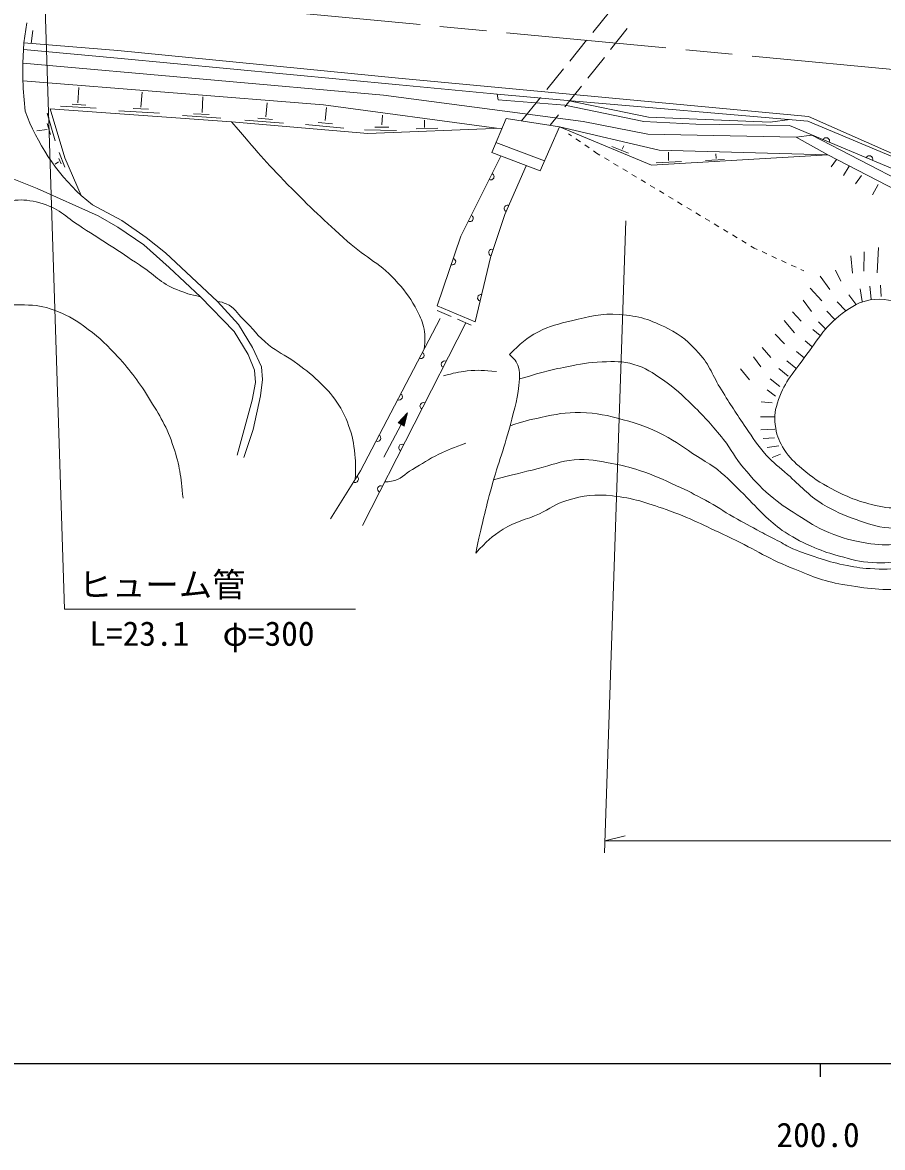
# Model space of a CAD drawing. Units: millimetres, scale not verified. Extents: x 40000 to 680000, y 20000 to 380000.
# Drawn here: x 208251 to 272671, y 198715 to 283010 of the extents above; entities that cross this region are included whole.
import ezdxf
from ezdxf.enums import TextEntityAlignment as Align

# ---------------------------------------------------------------- set-up
doc = ezdxf.new("R2010")
doc.units = ezdxf.units.MM
doc.header["$LTSCALE"] = 1000
doc.linetypes.add('CHAIN', pattern=[18.5, 12, -1.5, 3.5, -1.5])
for name, color, linetype, lineweight in [('M-BGD', 7, 'Continuous', 13), ('M-BMK', 2, 'CHAIN', 13), ('M-STR-HTXT', 7, 'Continuous', 13), ('M-STR-STR1', 1, 'Continuous', 13), ('M-TTL-BAND', 7, 'Continuous', 25)]:
    doc.layers.add(name, color=color, linetype=linetype, lineweight=lineweight)
doc.styles.add('ＭＳ ゴシック', font='')
doc.styles.get('ＭＳ ゴシック').set_extended_font_data('MS Gothic')

msp = doc.modelspace()

# ---------------------------------------------------------------- linework, layer by layer
at = {"layer": 'M-BGD'}
for p, q in [((208361, 281491), (208565, 282979)), ((208893, 281446), (209017, 282420)), ((208273, 279953), (208361, 281491)), ((208333, 280996), (215361, 280339)), ((208361, 281491), (215385, 280901)), ((236428, 278846), (215385, 280901)), ((235289, 277560), (208273, 279953)), ((208273, 279953), (208282, 278644)), ((215361, 280339), (236474, 278331)), ((208282, 278644), (230787, 276844)), ((267138, 275959), (236428, 278846)), ((236474, 278331), (243817, 277645)), ((212396, 276990), (212468, 278135)), ((217123, 276673), (217224, 277796)), ((221700, 276263), (221765, 277430)), ((250241, 275594), (235289, 277560)), ((243870, 277225), (243817, 277645)), ((243817, 277645), (249076, 277159)), ((223901, 275576), (210321, 276529)), ((210321, 276529), (211432, 272865)), ((211087, 276753), (213771, 276589)), ((211974, 276882), (212983, 276811)), ((216537, 276573), (217682, 276508)), ((226468, 275934), (226576, 276986)), ((230787, 276844), (243752, 275081)), ((230913, 275660), (231020, 276648)), ((248879, 276804), (243870, 277225)), ((254796, 275581), (248879, 276804)), ((249076, 277159), (255151, 275923)), ((249076, 277159), (267077, 275615)), ((210700, 274147), (210092, 276229)), ((215470, 276394), (218519, 276208)), ((220240, 276048), (223096, 275848)), ((221056, 276177), (222237, 276106)), ((224908, 275698), (227800, 275455)), ((225889, 275834), (226984, 275748)), ((235160, 275338), (235210, 276068)), ((238365, 275154), (238372, 275691)), ((243396, 273265), (244481, 275809)), ((248465, 275204), (244481, 275809)), ((255151, 275923), (264260, 275549)), ((264260, 275549), (265720, 275731)), ((267138, 275959), (275922, 272057)), ((210099, 274998), (209312, 274891)), ((210106, 275442), (210350, 274619)), ((234111, 274702), (223901, 275576)), ((229446, 275367), (232330, 275095)), ((230390, 275510), (231471, 275410)), ((233879, 274966), (236262, 274930)), ((244178, 275098), (234111, 274702)), ((234645, 275167), (235704, 275160)), ((237749, 275040), (239352, 275083)), ((248465, 275204), (247018, 271891)), ((248465, 275204), (255366, 272314)), ((255935, 273452), (248465, 275204)), ((255091, 274637), (250241, 275594)), ((254796, 275581), (258678, 275393)), ((258678, 275393), (265701, 275281)), ((274917, 271429), (265701, 275281)), ((267077, 275615), (275474, 272096)), ((247343, 272634), (243714, 274011)), ((249381, 274519), (249154, 274676)), ((250039, 274065), (249710, 274292)), ((266203, 274426), (255091, 274637)), ((266203, 274426), (267384, 274578)), ((266203, 274426), (268567, 273084)), ((288318, 263663), (267384, 274578)), ((211005, 273259), (211434, 272164)), ((247018, 271891), (243396, 273265)), ((250698, 273610), (250368, 273838)), ((251254, 273227), (251027, 273383)), ((251503, 273076), (251254, 273227)), ((252400, 273724), (253656, 273215)), ((253173, 273511), (253287, 273771)), ((255935, 273452), (268567, 273084)), ((256631, 272659), (256636, 273294)), ((260212, 272819), (260198, 273167)), ((210954, 272565), (210697, 272400)), ((210976, 272815), (211155, 272415)), ((211432, 272865), (212648, 270050)), ((252188, 272663), (251846, 272870)), ((252873, 272250), (252531, 272457)), ((255366, 272314), (268567, 273084)), ((255706, 272507), (257619, 272593)), ((259415, 272659), (260828, 272748)), ((268567, 273084), (288329, 262887)), ((269232, 272741), (268831, 272200)), ((253559, 271837), (253216, 272044)), ((254244, 271424), (253901, 271631)), ((270185, 272249), (269748, 271545)), ((270638, 270913), (271099, 271556)), ((209356, 270577), (207594, 271260)), ((254929, 271011), (254586, 271218)), ((255614, 270598), (255272, 270805)), ((271922, 270104), (272343, 270881)), ((213915, 268526), (209356, 270577)), ((212648, 270050), (213499, 269357)), ((256299, 270185), (255957, 270392)), ((256984, 269772), (256642, 269979)), ((213499, 269357), (215703, 268184)), ((257670, 269359), (257327, 269566)), ((258355, 268946), (258012, 269153)), ((215401, 267671), (213915, 268526)), ((215703, 268184), (217504, 266908)), ((259040, 268534), (258697, 268740)), ((259725, 268121), (259382, 268327)), ((217346, 266343), (215401, 267671)), ((260410, 267708), (260068, 267914)), ((261095, 267295), (260753, 267501)), ((218959, 265755), (217504, 266908)), ((261781, 266882), (261438, 267088)), ((262466, 266469), (262123, 266675)), ((217346, 266343), (219249, 264655)), ((222851, 262113), (218959, 265755)), ((263057, 266112), (262808, 266262)), ((263286, 266007), (263057, 266112)), ((264013, 265672), (263649, 265839)), ((271278, 264367), (271308, 265816)), ((272284, 264248), (272373, 266142)), ((264739, 265338), (264376, 265505)), ((265466, 265003), (265103, 265170)), ((266193, 264669), (265829, 264836)), ((270420, 264219), (270302, 265520)), ((219249, 264655), (221595, 262466)), ((266785, 264396), (266556, 264501)), ((268718, 262996), (267995, 264008)), ((269559, 263627), (269139, 264455)), ((268126, 262155), (267258, 263101)), ((270989, 263044), (271147, 262097)), ((271716, 263254), (271830, 262282)), ((272523, 263340), (272567, 262481)), ((221595, 262466), (224100, 259863)), ((267364, 261353), (266732, 262194)), ((270139, 262606), (270673, 261913)), ((224435, 260374), (222851, 262113)), ((239321, 261431), (240364, 260984)), ((239324, 261787), (242166, 260570)), ((265920, 261338), (266586, 260625)), ((268500, 261379), (269069, 260774)), ((269288, 262080), (269919, 261398)), ((241454, 260517), (233712, 245327)), ((240824, 260787), (241867, 260341)), ((265308, 260670), (266071, 259763)), ((267886, 260572), (268386, 260073)), ((224100, 259863), (225157, 258130)), ((225474, 258665), (224435, 260374)), ((264624, 259645), (265321, 258935)), ((267465, 260010), (267999, 259563)), ((266869, 259160), (267377, 258722)), ((225157, 258130), (225641, 256966)), ((226144, 257212), (225474, 258665)), ((263015, 257957), (263567, 257207)), ((263646, 258667), (264316, 257917)), ((266238, 258369), (266813, 257878)), ((226223, 256266), (226144, 257212)), ((265501, 257659), (266185, 257107)), ((225641, 256966), (225699, 256048)), ((226085, 255033), (226223, 256266)), ((262029, 257069), (262699, 256241)), ((264246, 256308), (264969, 255743)), ((264910, 257094), (265607, 256502)), ((225699, 256048), (225464, 254700)), ((264022, 255493), (264653, 255006)), ((225464, 254700), (224323, 250602)), ((225533, 252509), (226085, 255033)), ((263588, 254599), (264417, 254507)), ((237091, 253770), (236400, 253005)), ((237091, 253770), (236621, 252888)), ((237091, 253770), (236841, 252770)), ((235312, 250435), (236621, 252888)), ((236400, 253005), (236841, 252770)), ((236538, 253158), (236444, 252982)), ((236488, 252958), (236677, 253311)), ((236815, 253464), (236532, 252935)), ((236576, 252911), (236953, 253617)), ((236665, 252864), (237041, 253570)), ((236991, 253370), (236709, 252841)), ((236753, 252817), (236941, 253170)), ((236891, 252970), (236797, 252794)), ((263523, 253471), (264551, 253471)), ((224836, 250405), (225533, 252509)), ((263565, 252489), (264617, 252542)), ((263738, 251835), (264585, 251881)), ((264030, 251163), (264918, 251297)), ((264404, 250409), (265029, 250660))]:
    msp.add_line(p, q, dxfattribs=at)
for points in [[(239324, 261787), (241091, 266993), (244088, 273002)], [(245987, 272282), (244388, 268623), (243301, 265398), (242166, 260570)], [(231315, 245828), (233561, 249427), (239527, 260827)]]:
    msp.add_lwpolyline(points, dxfattribs=at)
for centre, radius, start, end in [((236483, 279613), 28218, 181.96889, 186.61904), ((223695, 281942), 16231, 200.11295, 227.11183), ((268458, 274129), 250, 337.31824, 157.31824), ((271688, 272779), 250, 337.31824, 157.31824), ((243323, 271469), 250, 243.49757, 63.49757), ((244585, 269075), 250, 66.39401, 246.39401), ((241761, 268337), 250, 243.49757, 63.49757), ((243427, 265774), 250, 71.37214, 251.37214), ((240449, 265101), 250, 251.25832, 71.25832), ((242590, 262377), 250, 76.76935, 256.76935), ((238085, 258072), 250, 242.37671, 62.37671), ((239865, 257399), 250, 62.99382, 242.99382), ((236462, 254971), 250, 242.37671, 62.37671), ((238275, 254281), 250, 62.99382, 242.99382), ((234839, 251870), 250, 242.37671, 62.37671), ((236686, 251162), 250, 62.99382, 242.99382), ((233168, 248797), 250, 238.02919, 58.02919), ((235097, 248044), 250, 62.99382, 242.99382)]:
    msp.add_arc(centre, radius, start, end, dxfattribs=at)
for points, knots in [([(223901, 275576), (225859, 273281), (226410, 272632), (228138, 270857), (229818, 269131), (230814, 268216), (232606, 266606), (234027, 265329), (235127, 264936), (236374, 263490), (237024, 262736), (237379, 262285), (237824, 261394), (238076, 260890), (238227, 260596), (238331, 260042), (238439, 259467), (238405, 259198), (238332, 258544)], [0, 0, 0, 0, 1, 1, 1, 2, 2, 2, 3, 3, 3, 4, 4, 4, 5, 5, 5, 6, 6, 6, 6]), ([(221595, 262466), (220776, 262624), (220480, 262725), (219800, 262994), (218587, 263475), (218110, 264130), (217020, 264848), (215355, 265944), (214429, 266570), (212740, 267629), (211601, 268343), (211084, 269017), (209802, 269423), (208355, 269882), (207525, 269714), (205916, 269463)], [0, 0, 0, 0, 1, 1, 1, 2, 2, 2, 3, 3, 3, 4, 4, 4, 5, 5, 5, 5]), ([(244727, 258135), (245594, 258982), (245941, 259332), (246891, 259832), (247797, 260309), (248382, 260424), (249379, 260653), (250761, 260972), (251564, 261250), (252978, 261136), (254448, 261018), (255286, 260740), (256601, 260074), (257632, 259551), (258145, 259094), (258920, 258238), (259767, 257302), (259931, 256546), (260605, 255478), (261307, 254365), (261691, 253734), (262440, 252652), (263009, 251832), (263289, 251336), (263962, 250599), (264530, 249977), (264924, 249704), (265559, 249150), (266571, 248267), (267041, 247635), (268184, 246928), (269103, 246359), (269680, 246136), (270696, 245768), (271621, 245434), (272156, 245233), (273135, 245140), (274156, 245044), (274744, 245133), (275756, 245297), (276828, 245471), (277395, 245741), (278413, 246119), (280146, 246762), (281067, 247256), (282712, 248099), (285411, 249483), (286815, 250456), (289421, 252006), (291836, 253443), (293187, 254253), (295580, 255726), (298303, 257401), (299924, 258197), (302525, 260056), (304104, 261184), (304650, 261585), (306479, 263066)], [0, 0, 0, 0, 1, 1, 1, 2, 2, 2, 3, 3, 3, 4, 4, 4, 5, 5, 5, 6, 6, 6, 7, 7, 7, 8, 8, 8, 9, 9, 9, 10, 10, 10, 11, 11, 11, 12, 12, 12, 13, 13, 13, 14, 14, 14, 15, 15, 15, 16, 16, 16, 17, 17, 17, 18, 18, 18, 19, 19, 19, 19]), ([(287692, 254331), (287991, 254037), (288324, 253908), (288362, 253490), (288411, 252957), (288066, 252687), (287718, 252280), (287226, 251706), (286809, 251521), (286170, 251117), (284957, 250351), (284227, 249995), (282916, 249414), (281605, 248834), (280804, 248678), (279471, 248152), (278226, 247661), (277613, 247145), (276315, 246817), (275525, 246618), (275053, 246618), (274238, 246620), (273407, 246622), (272930, 246640), (272121, 246831), (270800, 247142), (270078, 247440), (268874, 248066), (267937, 248554), (267437, 248896), (266635, 249585), (266057, 250082), (265714, 250372), (265308, 251018), (264949, 251588), (264781, 251957), (264676, 252622), (264562, 253349), (264577, 253799), (264795, 254502), (265250, 255969), (265907, 256637), (266813, 257878), (267895, 259359), (268419, 260343), (269919, 261398), (270661, 261920), (271174, 262179), (272079, 262256), (273138, 262346), (273746, 262067), (274741, 261694), (276538, 261020), (277351, 260227), (279030, 259298), (280840, 258297), (281832, 257694), (283675, 256754), (284540, 256312), (285094, 256196), (285923, 255689), (286666, 255235), (287070, 254941), (287692, 254331)], [0, 0, 0, 0, 1, 1, 1, 2, 2, 2, 3, 3, 3, 4, 4, 4, 5, 5, 5, 6, 6, 6, 7, 7, 7, 8, 8, 8, 9, 9, 9, 10, 10, 10, 11, 11, 11, 12, 12, 12, 13, 13, 13, 14, 14, 14, 15, 15, 15, 16, 16, 16, 17, 17, 17, 18, 18, 18, 19, 19, 19, 20, 20, 20, 21, 21, 21, 21]), ([(220276, 247359), (220112, 249096), (220039, 249740), (219566, 251185), (219060, 252733), (218550, 253527), (217693, 254912), (216840, 256289), (216265, 257009), (215168, 258201), (214340, 259100), (213815, 259559), (212821, 260271), (212027, 260841), (211534, 261117), (210618, 261460), (209789, 261769), (209272, 261825), (208389, 261854), (207687, 261877), (207402, 261851), (206594, 261736)], [0, 0, 0, 0, 1, 1, 1, 2, 2, 2, 3, 3, 3, 4, 4, 4, 5, 5, 5, 6, 6, 6, 7, 7, 7, 7]), ([(222851, 262113), (223145, 262075), (223267, 262027), (223518, 261926), (224132, 261679), (224299, 261250), (224774, 260791), (225538, 260054), (225852, 259518), (226683, 258858), (227385, 258300), (227875, 258123), (228603, 257598), (229342, 257065), (229765, 256768), (230422, 256137), (231014, 255569), (231348, 255239), (231807, 254559), (232233, 253929), (232421, 253534), (232681, 252820), (232978, 252004), (233064, 251510), (233148, 250646), (233217, 249928), (233213, 249646), (233170, 248800)], [0, 0, 0, 0, 1, 1, 1, 2, 2, 2, 3, 3, 3, 4, 4, 4, 5, 5, 5, 6, 6, 6, 7, 7, 7, 8, 8, 8, 9, 9, 9, 9]), ([(244727, 258135), (245072, 257793), (245271, 257626), (245404, 257193), (245506, 256858), (245498, 256649), (245476, 256299), (245389, 254907), (245123, 254147), (244770, 252797), (244264, 250863), (243817, 249826), (243302, 247894), (242823, 246096), (242687, 245488), (242201, 243260)], [0, 0, 0, 0, 1, 1, 1, 2, 2, 2, 3, 3, 3, 4, 4, 4, 5, 5, 5, 5]), ([(245476, 256299), (247133, 256790), (247621, 256955), (249032, 257215), (250056, 257403), (250631, 257565), (251672, 257585), (252606, 257603), (253161, 257660), (254056, 257392), (254964, 257119), (255416, 256786), (256197, 256249), (257156, 255588), (257633, 255128), (258468, 254316), (259427, 253384), (259914, 252808), (260754, 251768), (261395, 250975), (261610, 250421), (262268, 249642), (262995, 248783), (263409, 248296), (264265, 247565), (264999, 246938), (265461, 246644), (266277, 246128), (267173, 245563), (267664, 245207), (268645, 244808), (269716, 244372), (270351, 244179), (271495, 244003), (272376, 243867), (272891, 243835), (273777, 243934), (274584, 244024), (275028, 244155), (275806, 244385), (277798, 244973), (278905, 245356), (280808, 246188), (282462, 246912), (283357, 247390), (284952, 248235), (286364, 248983), (287116, 249473), (288495, 250280), (289577, 250914), (290159, 251312), (291256, 251919), (292696, 252715), (293545, 253082), (295024, 253803), (296134, 254344), (296775, 254606), (297886, 255143), (299680, 256010), (300249, 256327), (302419, 257478)], [0, 0, 0, 0, 1, 1, 1, 2, 2, 2, 3, 3, 3, 4, 4, 4, 5, 5, 5, 6, 6, 6, 7, 7, 7, 8, 8, 8, 9, 9, 9, 10, 10, 10, 11, 11, 11, 12, 12, 12, 13, 13, 13, 14, 14, 14, 15, 15, 15, 16, 16, 16, 17, 17, 17, 18, 18, 18, 19, 19, 19, 20, 20, 20, 20]), ([(239782, 256529), (240582, 256756), (240860, 256822), (241569, 256899), (242420, 256991), (242766, 256945), (243759, 256851)], [0, 0, 0, 0, 1, 1, 1, 2, 2, 2, 2]), ([(244770, 252797), (245838, 253135), (246170, 253228), (247089, 253418), (248234, 253655), (248891, 253817), (250060, 253781), (251322, 253741), (252029, 253578), (253248, 253249), (254456, 252924), (255132, 252689), (256243, 252114), (257294, 251570), (257809, 251137), (258804, 250496), (259393, 250116), (259744, 249931), (260301, 249505), (261141, 248864), (261520, 248394), (262278, 247658), (262941, 247015), (263253, 246594), (263939, 245977), (264478, 245493), (264771, 245203), (265382, 244815), (266208, 244291), (266695, 244025), (267599, 243653), (268303, 243363), (268709, 243223), (269445, 243030), (270397, 242781), (270932, 242590), (271914, 242536), (272866, 242485), (273414, 242525), (274346, 242722), (275192, 242900), (275648, 243080), (276461, 243376), (278210, 244014), (279158, 244456), (280857, 245217), (282579, 245990), (283558, 246401), (285211, 247313), (286148, 247830), (286638, 248181), (287553, 248738), (288997, 249616), (289779, 250151), (291249, 250984), (292402, 251637), (293062, 251983), (294268, 252530), (295603, 253136), (296368, 253478), (297795, 253810), (298535, 253983), (298814, 254046), (299708, 254162)], [0, 0, 0, 0, 1, 1, 1, 2, 2, 2, 3, 3, 3, 4, 4, 4, 5, 5, 5, 6, 6, 6, 7, 7, 7, 8, 8, 8, 9, 9, 9, 10, 10, 10, 11, 11, 11, 12, 12, 12, 13, 13, 13, 14, 14, 14, 15, 15, 15, 16, 16, 16, 17, 17, 17, 18, 18, 18, 19, 19, 19, 20, 20, 20, 21, 21, 21, 21]), ([(235380, 248600), (235605, 248585), (235701, 248607), (235904, 248638), (236594, 248746), (236851, 249178), (237458, 249524), (238232, 249966), (238636, 250272), (239439, 250659), (240208, 251031), (240503, 251138), (241468, 251481)], [0, 0, 0, 0, 1, 1, 1, 2, 2, 2, 3, 3, 3, 4, 4, 4, 4]), ([(243520, 248745), (245150, 249161), (245564, 249268), (246877, 249591), (247933, 249850), (248500, 250139), (249582, 250243), (250677, 250348), (251300, 250158), (252384, 249977), (253217, 249838), (253674, 249698), (254477, 249440), (255585, 249084), (256171, 248784), (257231, 248304), (258095, 247914), (258567, 247666), (259401, 247213), (260256, 246749), (260698, 246425), (261542, 245941), (262309, 245503), (262748, 245274), (263527, 244858), (264015, 244598), (264294, 244463), (264783, 244206), (265246, 243963), (265488, 243790), (265967, 243578), (266671, 243267), (267088, 243146), (267820, 242910), (268569, 242668), (268990, 242527), (269762, 242371), (270525, 242216), (270959, 242141), (271737, 242091), (272732, 242028), (273295, 242058), (274289, 242137), (275375, 242224), (275980, 242356), (277037, 242620), (278757, 243049), (279688, 243428), (281321, 244118), (283603, 245081), (284771, 245861), (286997, 246950), (288377, 247625), (289151, 248001), (290547, 248641), (292088, 249347), (292944, 249766), (294533, 250355), (295686, 250783), (296349, 250992), (297552, 251249), (299291, 251622), (300306, 251610), (302081, 251720), (303503, 251808), (304309, 251850), (305728, 251720), (307600, 251549), (308629, 251267), (310462, 250851), (312785, 250323), (314086, 249995), (316338, 249220), (317661, 248765), (318388, 248456), (319647, 247843), (320706, 247329), (321301, 247036), (322304, 246418), (323182, 245878), (323734, 245635), (324478, 244921), (325191, 244235), (325594, 243816), (326066, 242946), (326439, 242258), (326601, 241840), (326814, 241086), (326899, 240787), (326933, 240678), (327008, 240313)], [0, 0, 0, 0, 1, 1, 1, 2, 2, 2, 3, 3, 3, 4, 4, 4, 5, 5, 5, 6, 6, 6, 7, 7, 7, 8, 8, 8, 9, 9, 9, 10, 10, 10, 11, 11, 11, 12, 12, 12, 13, 13, 13, 14, 14, 14, 15, 15, 15, 16, 16, 16, 17, 17, 17, 18, 18, 18, 19, 19, 19, 20, 20, 20, 21, 21, 21, 22, 22, 22, 23, 23, 23, 24, 24, 24, 25, 25, 25, 26, 26, 26, 27, 27, 27, 28, 28, 28, 29, 29, 29, 30, 30, 30, 30]), ([(242201, 243260), (243036, 244141), (243365, 244474), (244263, 245048), (245232, 245667), (245927, 245720), (246970, 246202), (247781, 246576), (248166, 246959), (249025, 247204), (250312, 247573), (251105, 247682), (252436, 247540), (254052, 247367), (254934, 247050), (256466, 246512), (258304, 245867), (259269, 245334), (261037, 244515), (262934, 243637), (263900, 242930), (265842, 242156), (267307, 241572), (268125, 241158), (269681, 240907), (271570, 240601), (272669, 240397), (274571, 240611), (275774, 240746), (276450, 240908), (277588, 241321), (279329, 241952), (280252, 242442), (281933, 243221), (282831, 243637), (283323, 243894), (284221, 244312), (286245, 245255), (287382, 245779), (289443, 246638), (290790, 247199), (291547, 247516), (292934, 247969), (294016, 248323), (294635, 248486), (295748, 248728), (297745, 249164), (298881, 249384), (300921, 249527), (302736, 249655), (303763, 249489), (305575, 249330), (307363, 249173), (308370, 249061), (310125, 248686), (312765, 248120), (314205, 247586), (316707, 246571), (317990, 246050), (318869, 245919), (319862, 244953), (320754, 244087), (321132, 243474), (321775, 242409), (322153, 241784), (322445, 241446), (322603, 240733), (322737, 240131), (322727, 239834), (322663, 239155)], [0, 0, 0, 0, 1, 1, 1, 2, 2, 2, 3, 3, 3, 4, 4, 4, 5, 5, 5, 6, 6, 6, 7, 7, 7, 8, 8, 8, 9, 9, 9, 10, 10, 10, 11, 11, 11, 12, 12, 12, 13, 13, 13, 14, 14, 14, 15, 15, 15, 16, 16, 16, 17, 17, 17, 18, 18, 18, 19, 19, 19, 20, 20, 20, 21, 21, 21, 22, 22, 22, 23, 23, 23, 23])]:
    msp.add_open_spline(points, degree=3, knots=knots, dxfattribs=at)
at = {"layer": 'M-BMK'}
msp.add_line((274862, 279354), (175867, 288762), dxfattribs=at)
at = {"layer": 'M-STR-HTXT'}
for p, q in [((211387, 239046), (209868, 286305)), ((253434, 268153), (251854, 220785)), ((211387, 239046), (233198, 239046)), ((251884, 221698), (253384, 222073)), ((251884, 221698), (337130, 221698))]:
    msp.add_line(p, q, dxfattribs=at)
at = {"layer": 'M-STR-STR1'}
for p, q in [((250972, 282258), (252228, 283815)), ((252302, 280986), (253549, 282549)), ((249245, 280118), (250501, 281675)), ((250588, 278836), (251835, 280399)), ((247517, 277978), (248774, 279535)), ((248873, 276686), (250120, 278249)), ((245626, 275635), (247046, 277395)), ((247775, 275309), (248406, 276099))]:
    msp.add_line(p, q, dxfattribs=at)
at = {"layer": 'M-TTL-BAND'}
for p, q in [((40000, 205000), (579000, 205000)), ((268000, 205000), (268000, 204000))]:
    msp.add_line(p, q, dxfattribs=at)

# ---------------------------------------------------------------- texts
at = {"layer": 'M-STR-HTXT', "style": 'ＭＳ ゴシック'}
for s, p in [('ヒューム管', (212458, 239425)), ('L=23.1\u3000φ=300', (213259, 235757))]:
    msp.add_text(s, height=1833, dxfattribs=at).set_placement(p, align=Align.BOTTOM_LEFT)
at = {"layer": 'M-TTL-BAND', "style": 'ＭＳ ゴシック'}
msp.add_text('200.0', height=1833, dxfattribs=at).set_placement((267844, 198195), align=Align.BOTTOM_CENTER)

doc.saveas('drawing.dxf')
